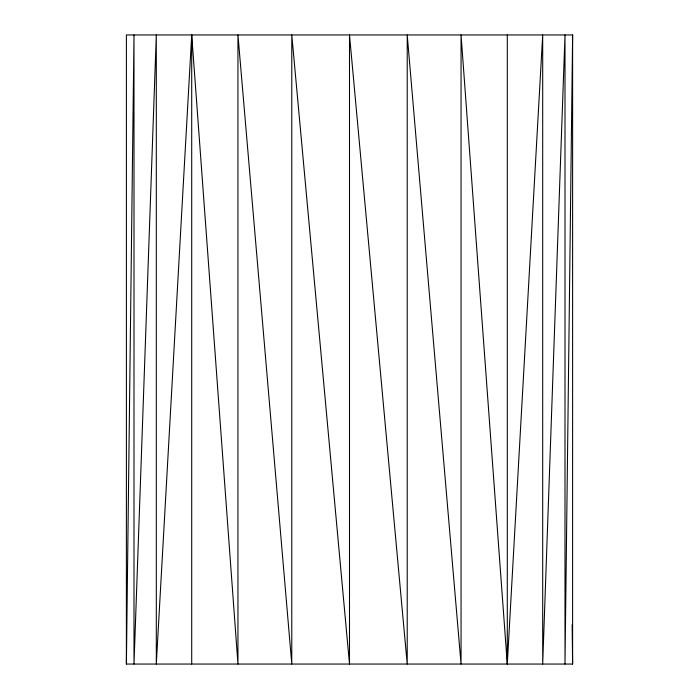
<?xml version="1.0" encoding="UTF-8"?>
<svg xmlns="http://www.w3.org/2000/svg" width="699" height="699" viewBox="0 0 699 699"><rect width="100%" height="100%" fill="white"/><g stroke="black" fill="none" stroke-linecap="round" stroke-linejoin="round"><path stroke-width="1.05" d="M126.388 664.05L133.998 34.95L133.998 664.05L156.305 34.95L156.305 664.05L191.709 34.95L237.948 664.05L237.948 34.95L291.78 664.05L291.78 34.95L349.5 664.05L349.5 34.95L407.22 664.05L407.22 34.95L461.052 664.05L461.052 34.95L507.291 664.05L542.695 34.95L542.695 664.05L565.002 34.95L565.002 664.05L572.612 34.95L126.388 34.95L126.388 664.05L572.612 664.05L572.612 34.95M572.14 624.801L572.612 664.05M507.291 34.95L507.291 664.05M191.709 34.95L191.709 664.05"/></g></svg>
